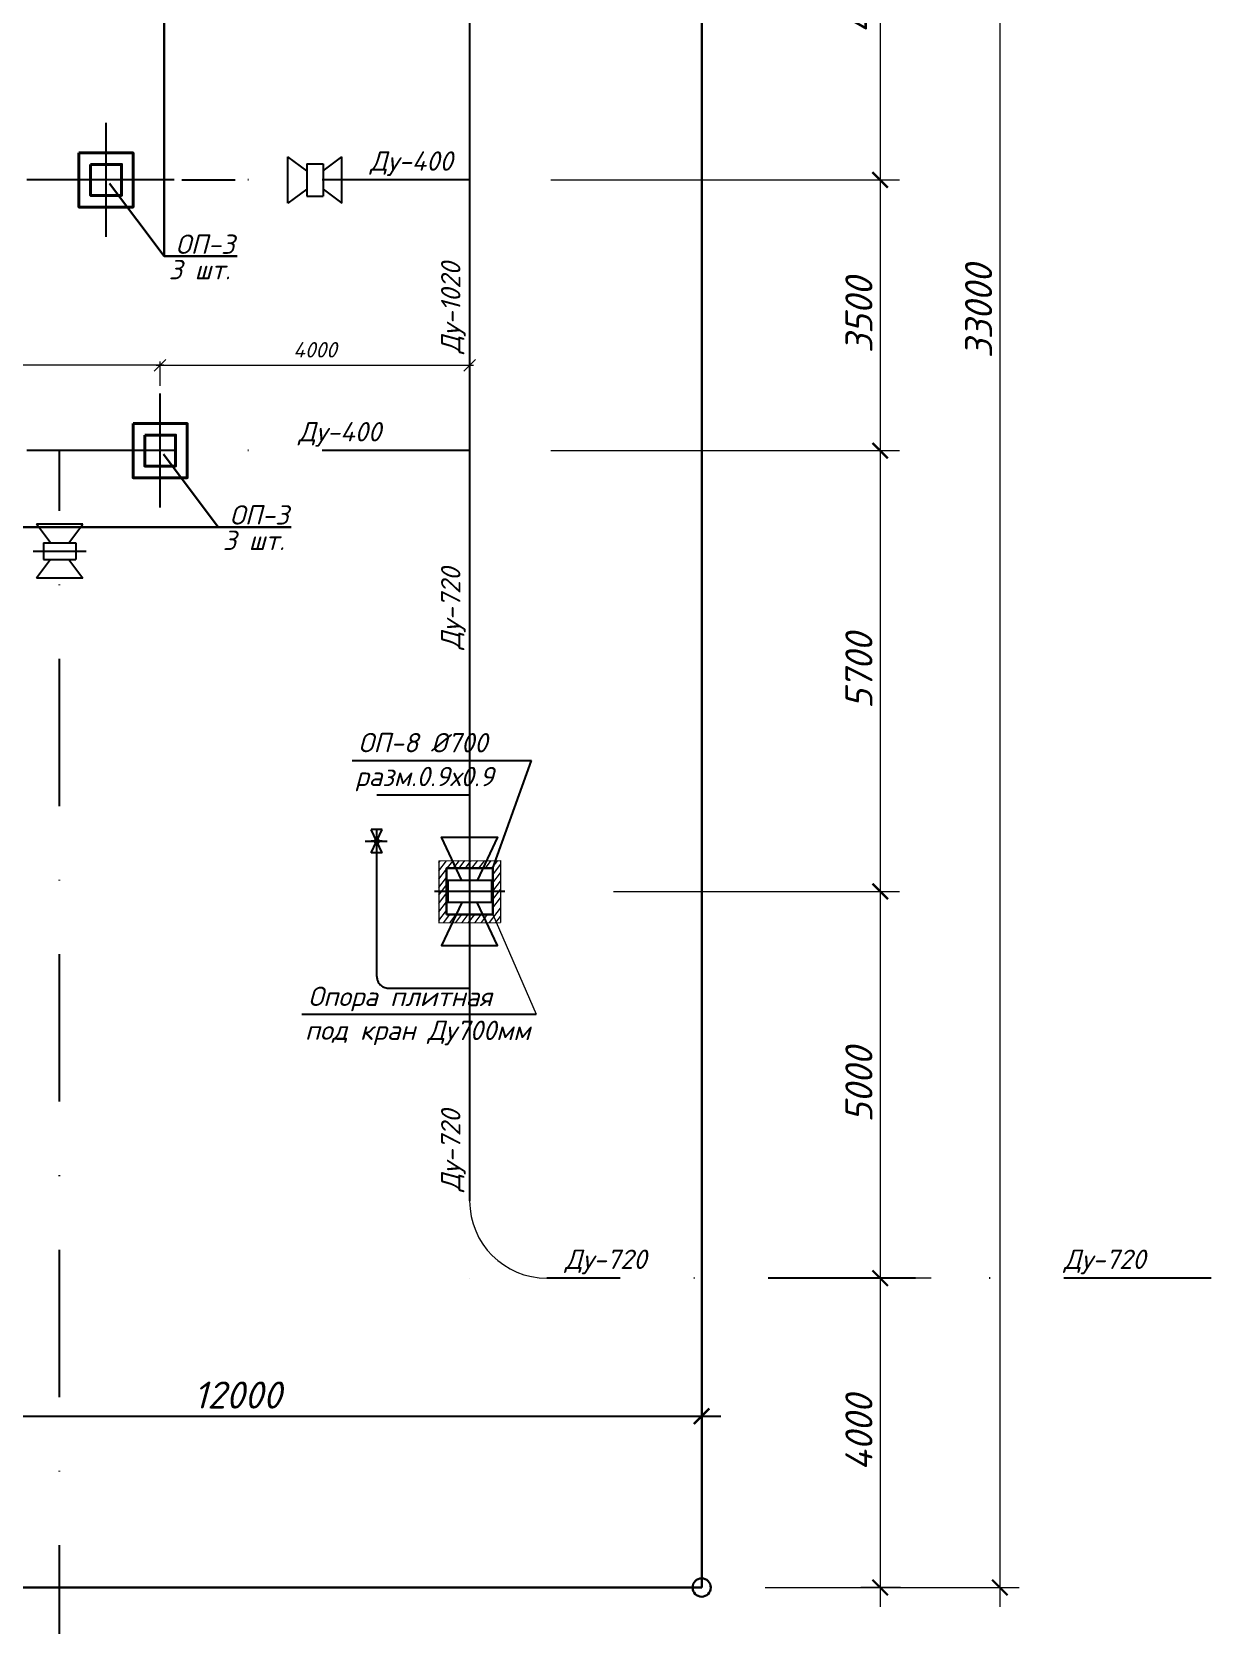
# Model space of a CAD drawing. Extents: x 108150 to 142535, y -18867 to -9422.
# Drawn here: x 137385.1 to 137537.6, y -15612.8 to -15406.8 of the extents above; entities that cross this region are included whole.
import ezdxf

# ---------------------------------------------------------------- set-up
doc = ezdxf.new("R2010")
doc.units = 0
doc.header["$MEASUREMENT"] = 0
doc.header["$PDMODE"] = 32
doc.header["$PDSIZE"] = 0.6
doc.linetypes.add('штрихпунктирная2', pattern=[12.7, 6.35, -3.175, 0, -3.175])
for name, color, linetype, lineweight in [('Выносные', 8, 'Continuous', 15), ('газ-д сущ', 8, 'Continuous', 30), ('надписи', 2, 'Continuous', 15), ('Ограда', 6, 'Continuous', 30), ('Разм.', 8, 'Continuous', 15), ('Размер', 8, 'Continuous', 30), ('РАЗМЕРЫ', 8, 'Continuous', 30), ('Размеры1', 252, 'Continuous', 15), ('Текст', 2, 'Continuous', 15)]:
    doc.layers.add(name, color=color, linetype=linetype, lineweight=lineweight)
doc.styles.add('ГОСТ', font='isocpeur.ttf', dxfattribs={"oblique": 15, "height": 2.5})
doc.styles.add('ГОСТ-2', font='isocpeui.ttf', dxfattribs={"oblique": 1, "height": 2})
doc.styles.add('ГОСТ2.5', font='isocpeur.ttf', dxfattribs={"oblique": 15, "height": 2.5})
doc.styles.add('ГОСТ3.5', font='isocpeur.ttf', dxfattribs={"oblique": 15, "height": 3.5})
doc.dimstyles.new('100', dxfattribs={"dimtxt": 3.5, "dimasz": 2, "dimexe": 2.5, "dimexo": 0.5, "dimgap": 1, "dimtad": 1, "dimdec": 0, "dimlfac": 100, "dimtxsty": 'ГОСТ3.5', "dimblk": 'ARCHTICK', "dimcen": 2.5, "dimdle": 2.5, "dimclrd": 256, "dimclre": 256, "dimclrt": 2, "dimadec": 3, "dimazin": 0, "dimtfac": 1, "dimtdec": 0, "dimtmove": 1, "dimatfit": 3, "dimldrblk": 'DOTSMALL', "dimfxl": 1, "dimlwd": -1, "dimlwe": -1, "dimarcsym": 0})
doc.dimstyles.new('100$0', dxfattribs={"dimtxt": 300, "dimasz": 200, "dimexe": 200, "dimexo": 200, "dimgap": 100, "dimtad": 1, "dimtxsty": 'Standard', "dimblk": 'OBLIQUE', "dimcen": -200, "dimclrd": 256, "dimclre": 256, "dimclrt": 256, "dimadec": 0, "dimazin": 0, "dimtfac": 1, "dimtmove": 0, "dimatfit": 1, "dimldrblk": 'OPEN90', "dimfxl": 1, "dimlwd": -1, "dimlwe": -1, "dimarcsym": 0})
doc.dimstyles.new('100-2', dxfattribs={"dimscale": 0, "dimtxt": 2, "dimasz": 1.5, "dimexe": 0.5, "dimexo": 1, "dimgap": 1, "dimtad": 1, "dimdec": 0, "dimlfac": 100, "dimdsep": 46, "dimtxsty": 'ГОСТ-2', "dimblk": 'OBLIQUE', "dimcen": 2, "dimdle": 0.5, "dimclrd": 7, "dimclre": 7, "dimclrt": 7, "dimadec": 0, "dimazin": 0, "dimtfac": 1, "dimtdec": 0, "dimtmove": 0, "dimatfit": 3, "dimfxl": 2, "dimlwd": 15, "dimlwe": 15, "dimarcsym": 0})

# ---------------------------------------------------------------- blocks, each defined once
blk = doc.blocks.new('_ArchTick')
at = {"color": 0, "linetype": 'ByBlock', "const_width": 0.15}
blk.add_lwpolyline([(-0.5, -0.5), (0.5, 0.5)], dxfattribs=at)
blk = doc.blocks.new('*D2988')
at = {"layer": 'Defpoints', "color": 0, "linetype": 'ByBlock', "lineweight": 0, "ltscale": 2, "transparency": 16777216}
for p in [(137488.31, -15277.96), (137479.43, -15607.96), (137510.26, -15607.96)]:
    blk.add_point(p, dxfattribs=at)
at = {"layer": 'Разм.', "linetype": 'ByBlock', "ltscale": 2, "transparency": 16777216}
for p, q in [((137510.26, -15275.46), (137510.26, -15610.46)), ((137488.81, -15277.96), (137512.76, -15277.96)), ((137479.93, -15607.96), (137512.76, -15607.96))]:
    blk.add_line(p, q, dxfattribs=at)
at = {"layer": 'Разм.', "linetype": 'ByBlock', "ltscale": 2, "transparency": 16777216, "xscale": 2, "yscale": 2, "zscale": 2}
for p, rotation in [((137510.26, -15277.96), 90), ((137510.26, -15607.96), 270)]:
    blk.add_blockref('_ArchTick', p, dxfattribs=dict(at, rotation=rotation))
at = {"layer": 'Разм.', "color": 2, "linetype": 'ByBlock', "ltscale": 2, "transparency": 16777216, "insert": (137507.51, -15442.96), "char_height": 3.5, "attachment_point": 5, "rotation": 90, "style": 'ГОСТ3.5'}
blk.add_mtext('33000', dxfattribs=at)
blk = doc.blocks.new('_DotSmall')
at = {"color": 0, "linetype": 'ByBlock', "lineweight": 15, "const_width": 0.5}
blk.add_lwpolyline([(-0.0625, 0, 1), (0.0625, 0, 1)], format="xyb", close=True, dxfattribs=at)
blk = doc.blocks.new('*D3018')
at = {"layer": 'Defpoints', "color": 0, "linetype": 'ByBlock', "lineweight": 0, "ltscale": 2, "transparency": 16777216}
for p in [(137459.83, -15517.96), (137494.79, -15567.96), (137501.89, -15567.96)]:
    blk.add_point(p, dxfattribs=at)
at = {"layer": 'Разм.', "linetype": 'ByBlock', "ltscale": 2, "transparency": 16777216}
for p, q in [((137494.79, -15515.46), (137494.79, -15570.46)), ((137460.33, -15517.96), (137497.29, -15517.96)), ((137501.39, -15567.96), (137492.29, -15567.96))]:
    blk.add_line(p, q, dxfattribs=at)
at = {"layer": 'Разм.', "linetype": 'ByBlock', "ltscale": 2, "transparency": 16777216, "xscale": 2, "yscale": 2, "zscale": 2}
for p, rotation in [((137494.79, -15517.96), 90), ((137494.79, -15567.96), 270)]:
    blk.add_blockref('_ArchTick', p, dxfattribs=dict(at, rotation=rotation))
at = {"layer": 'Разм.', "color": 2, "linetype": 'ByBlock', "ltscale": 2, "transparency": 16777216, "insert": (137492.04, -15542.96), "char_height": 3.5, "attachment_point": 5, "rotation": 90, "style": 'ГОСТ3.5'}
blk.add_mtext('5000', dxfattribs=at)
blk = doc.blocks.new('*D3019')
at = {"layer": 'Defpoints', "color": 0, "linetype": 'ByBlock', "lineweight": 0, "ltscale": 2, "transparency": 16777216}
for p in [(137492.29, -15567.96), (137494.79, -15607.96), (137497.93, -15607.96)]:
    blk.add_point(p, dxfattribs=at)
at = {"layer": 'Разм.', "linetype": 'ByBlock', "ltscale": 2, "transparency": 16777216}
for p, q in [((137494.79, -15565.46), (137494.79, -15610.46)), ((137492.79, -15567.96), (137497.29, -15567.96)), ((137497.43, -15607.96), (137492.29, -15607.96))]:
    blk.add_line(p, q, dxfattribs=at)
at = {"layer": 'Разм.', "linetype": 'ByBlock', "ltscale": 2, "transparency": 16777216, "xscale": 2, "yscale": 2, "zscale": 2}
for p, rotation in [((137494.79, -15567.96), 90), ((137494.79, -15607.96), 270)]:
    blk.add_blockref('_ArchTick', p, dxfattribs=dict(at, rotation=rotation))
at = {"layer": 'Разм.', "color": 2, "linetype": 'ByBlock', "ltscale": 2, "transparency": 16777216, "insert": (137492.04, -15587.96), "char_height": 3.5, "attachment_point": 5, "rotation": 90, "style": 'ГОСТ3.5'}
blk.add_mtext('4000', dxfattribs=at)
blk = doc.blocks.new('*D3038')
at = {"layer": 'Defpoints', "color": 0, "linetype": 'ByBlock', "lineweight": 0, "ltscale": 2, "transparency": 16777216}
for p in [(137451.71, -15377.96), (137451.71, -15425.96), (137494.79, -15425.96)]:
    blk.add_point(p, dxfattribs=at)
at = {"layer": 'Разм.', "linetype": 'ByBlock', "ltscale": 2, "transparency": 16777216}
for p, q in [((137494.79, -15375.46), (137494.79, -15428.46)), ((137452.21, -15377.96), (137497.29, -15377.96)), ((137452.21, -15425.96), (137497.29, -15425.96))]:
    blk.add_line(p, q, dxfattribs=at)
at = {"layer": 'Разм.', "linetype": 'ByBlock', "ltscale": 2, "transparency": 16777216, "xscale": 2, "yscale": 2, "zscale": 2}
for p, rotation in [((137494.79, -15377.96), 90), ((137494.79, -15425.96), 270)]:
    blk.add_blockref('_ArchTick', p, dxfattribs=dict(at, rotation=rotation))
at = {"layer": 'Разм.', "color": 2, "linetype": 'ByBlock', "ltscale": 2, "transparency": 16777216, "insert": (137492.04, -15401.96), "char_height": 3.5, "attachment_point": 5, "rotation": 90, "style": 'ГОСТ3.5'}
blk.add_mtext('4800', dxfattribs=at)
blk = doc.blocks.new('*D3039')
at = {"layer": 'Defpoints', "color": 0, "linetype": 'ByBlock', "lineweight": 0, "ltscale": 2, "transparency": 16777216}
for p in [(137451.71, -15425.96), (137451.71, -15460.96), (137494.79, -15460.96)]:
    blk.add_point(p, dxfattribs=at)
at = {"layer": 'Разм.', "linetype": 'ByBlock', "ltscale": 2, "transparency": 16777216}
for p, q in [((137494.79, -15423.46), (137494.79, -15463.46)), ((137452.21, -15425.96), (137497.29, -15425.96)), ((137452.21, -15460.96), (137497.29, -15460.96))]:
    blk.add_line(p, q, dxfattribs=at)
at = {"layer": 'Разм.', "linetype": 'ByBlock', "ltscale": 2, "transparency": 16777216, "xscale": 2, "yscale": 2, "zscale": 2}
for p, rotation in [((137494.79, -15425.96), 90), ((137494.79, -15460.96), 270)]:
    blk.add_blockref('_ArchTick', p, dxfattribs=dict(at, rotation=rotation))
at = {"layer": 'Разм.', "color": 2, "linetype": 'ByBlock', "ltscale": 2, "transparency": 16777216, "insert": (137492.04, -15443.46), "char_height": 3.5, "attachment_point": 5, "rotation": 90, "style": 'ГОСТ3.5'}
blk.add_mtext('3500', dxfattribs=at)
blk = doc.blocks.new('*D3040')
at = {"layer": 'Defpoints', "color": 0, "linetype": 'ByBlock', "lineweight": 0, "ltscale": 2, "transparency": 16777216}
for p in [(137484.13, -15460.96), (137484.13, -15517.96), (137494.79, -15517.96)]:
    blk.add_point(p, dxfattribs=at)
at = {"layer": 'Разм.', "linetype": 'ByBlock', "ltscale": 2, "transparency": 16777216}
for p, q in [((137494.79, -15458.46), (137494.79, -15520.46)), ((137484.63, -15460.96), (137497.29, -15460.96)), ((137484.63, -15517.96), (137497.29, -15517.96))]:
    blk.add_line(p, q, dxfattribs=at)
at = {"layer": 'Разм.', "linetype": 'ByBlock', "ltscale": 2, "transparency": 16777216, "xscale": 2, "yscale": 2, "zscale": 2}
for p, rotation in [((137494.79, -15460.96), 90), ((137494.79, -15517.96), 270)]:
    blk.add_blockref('_ArchTick', p, dxfattribs=dict(at, rotation=rotation))
at = {"layer": 'Разм.', "color": 2, "linetype": 'ByBlock', "ltscale": 2, "transparency": 16777216, "insert": (137492.04, -15489.46), "char_height": 3.5, "attachment_point": 5, "rotation": 90, "style": 'ГОСТ3.5'}
blk.add_mtext('5700', dxfattribs=at)
blk = doc.blocks.new('_Oblique')
at = {"color": 0, "linetype": 'ByBlock', "lineweight": -2}
blk.add_line((-0.5, -0.5), (0.5, 0.5), dxfattribs=at)
blk = doc.blocks.new('*D3256')
at = {"color": 7, "linetype": 'Continuous', "lineweight": 15, "transparency": 16777216}
for p, q in [((137401.2, -15449.92), (137442.21, -15449.92)), ((137401.7, -15452.59), (137401.7, -15449.42)), ((137441.71, -15452.59), (137441.71, -15449.42))]:
    blk.add_line(p, q, dxfattribs=at)
at = {"layer": 'Defpoints', "color": 0, "linetype": 'Continuous', "lineweight": 0, "transparency": 16777216}
for p in [(137441.71, -15449.92), (137401.7, -15453.59), (137441.71, -15453.59)]:
    blk.add_point(p, dxfattribs=at)
at = {"color": 7, "linetype": 'Continuous', "lineweight": 15, "transparency": 16777216, "xscale": 1.5, "yscale": 1.5, "zscale": 1.5, "rotation": 180}
blk.add_blockref('_Oblique', (137401.7, -15449.92), dxfattribs=at)
at = {"color": 7, "linetype": 'Continuous', "lineweight": 15, "transparency": 16777216, "xscale": 1.5, "yscale": 1.5, "zscale": 1.5}
blk.add_blockref('_Oblique', (137441.71, -15449.92), dxfattribs=at)
at = {"color": 7, "linetype": 'Continuous', "lineweight": 0, "transparency": 16777216, "insert": (137421.71, -15447.92), "char_height": 2, "attachment_point": 5, "style": 'ГОСТ-2'}
blk.add_mtext('4000', dxfattribs=at)
blk = doc.blocks.new('*D3257')
at = {"color": 7, "linetype": 'Continuous', "lineweight": 15, "transparency": 16777216}
for p, q in [((137402.2, -15449.92), (137351.2, -15449.92)), ((137351.7, -15452.59), (137351.7, -15449.42)), ((137401.7, -15452.59), (137401.7, -15449.42))]:
    blk.add_line(p, q, dxfattribs=at)
at = {"layer": 'Defpoints', "color": 0, "linetype": 'Continuous', "lineweight": 0, "transparency": 16777216}
for p in [(137351.7, -15449.92), (137351.7, -15453.59), (137401.7, -15453.59)]:
    blk.add_point(p, dxfattribs=at)
at = {"color": 7, "linetype": 'Continuous', "lineweight": 15, "transparency": 16777216, "xscale": 1.5, "yscale": 1.5, "zscale": 1.5, "rotation": 180}
blk.add_blockref('_Oblique', (137351.7, -15449.92), dxfattribs=at)
at = {"color": 7, "linetype": 'Continuous', "lineweight": 15, "transparency": 16777216, "xscale": 1.5, "yscale": 1.5, "zscale": 1.5}
blk.add_blockref('_Oblique', (137401.7, -15449.92), dxfattribs=at)
at = {"color": 7, "linetype": 'Continuous', "lineweight": 0, "transparency": 16777216, "insert": (137376.7, -15447.92), "char_height": 2, "attachment_point": 5, "style": 'ГОСТ-2'}
blk.add_mtext('5000', dxfattribs=at)
blk = doc.blocks.new('*D3290')
at = {"linetype": 'Continuous', "transparency": 16777216}
for p, q in [((137351.71, -15580.45), (137351.71, -15588.32)), ((137471.71, -15580.45), (137471.71, -15588.32)), ((137349.21, -15585.82), (137474.21, -15585.82))]:
    blk.add_line(p, q, dxfattribs=at)
at = {"layer": 'Defpoints', "color": 0, "linetype": 'Continuous', "lineweight": 0, "transparency": 16777216}
for p in [(137351.71, -15579.95), (137471.71, -15579.95), (137471.71, -15585.82)]:
    blk.add_point(p, dxfattribs=at)
at = {"linetype": 'Continuous', "transparency": 16777216, "xscale": 2, "yscale": 2, "zscale": 2, "rotation": 180}
blk.add_blockref('_ArchTick', (137351.71, -15585.82), dxfattribs=at)
at = {"linetype": 'Continuous', "transparency": 16777216, "xscale": 2, "yscale": 2, "zscale": 2}
blk.add_blockref('_ArchTick', (137471.71, -15585.82), dxfattribs=at)
at = {"color": 2, "linetype": 'Continuous', "lineweight": 0, "transparency": 16777216, "insert": (137411.71, -15583.07), "char_height": 3.5, "attachment_point": 5, "style": 'ГОСТ3.5'}
blk.add_mtext('12000', dxfattribs=at)

msp = doc.modelspace()

# ---------------------------------------------------------------- hatches: boundary and pattern name
at = {"layer": 'Ограда', "linetype": 'штрихпунктирная2', "lineweight": 25, "ltscale": 3}
msp.add_hatch(color=251, dxfattribs=at).paths.add_polyline_path([(137429.3015, -15511.4521, -1), (137430.1225, -15511.4631, -1)])

# ---------------------------------------------------------------- linework, layer by layer
at = {"color": 1, "linetype": 'ByBlock', "lineweight": 30}
for q in [(137471.7113, -15277.9575), (136604.7113, -15607.9575)]:
    msp.add_line((137471.7113, -15607.9575), q, dxfattribs=at)
at = {"linetype": 'Continuous', "lineweight": 0}
msp.add_line((137444.7114, -15520.9576), (137450.3041, -15533.8403, 0.9023), dxfattribs=at)
at = {"color": 1, "linetype": 'ByBlock', "lineweight": 30}
msp.add_circle((137471.7113, -15607.9575), 1.1856, dxfattribs=at)
at = {"color": 251, "linetype": 'Continuous', "lineweight": 0}
msp.add_arc((137451.7113, -15557.9575), 10, 180, 270, dxfattribs=at)
at = {"layer": 'Выносные', "color": 4, "lineweight": 40, "ltscale": 100}
for points in [[(137391.2114, -15422.4604), (137398.2114, -15422.4604), (137398.2114, -15429.4604), (137391.2114, -15429.4604)], [(137392.7114, -15423.9604), (137396.7114, -15423.9604), (137396.7114, -15427.9604), (137392.7114, -15427.9604)], [(137398.2049, -15457.4604), (137405.2049, -15457.4604), (137405.2049, -15464.4604), (137398.2049, -15464.4604)], [(137399.7049, -15458.9604), (137403.7049, -15458.9604), (137403.7049, -15462.9604), (137399.7049, -15462.9604)]]:
    msp.add_lwpolyline(points, close=True, dxfattribs=at)
at = {"layer": 'газ-д сущ', "lineweight": 25}
for p, q in [((137394.7113, -15433.3312), (137394.7113, -15418.5891)), ((137401.7049, -15468.3312), (137401.7049, -15453.5891))]:
    msp.add_line(p, q, dxfattribs=at)
at = {"layer": 'Ограда', "color": 251, "linetype": 'ByBlock', "lineweight": 25, "ltscale": 3}
for p, q in [((137441.7113, -15329.9604), (137441.7113, -15557.9575)), ((137446.2458, -15517.9575), (137437.1769, -15517.9575)), ((137444.5249, -15516.5326), (137438.8976, -15516.5326)), ((137438.8976, -15516.5326), (137438.8976, -15519.3824)), ((137438.8976, -15516.5326), (137438.8976, -15519.3824)), ((137444.5249, -15516.5326), (137444.5249, -15519.3824)), ((137444.5249, -15516.5326), (137444.5249, -15519.3824)), ((137444.5249, -15519.3824), (137438.8976, -15519.3824))]:
    msp.add_line(p, q, dxfattribs=at)
at = {"layer": 'Ограда', "color": 251, "linetype": 'штрихпунктирная2', "lineweight": 25, "ltscale": 3}
for p, q in [((137418.2105, -15428.9609), (137418.2105, -15422.9609)), ((137420.6532, -15424.7725), (137418.2105, -15422.9609)), ((137422.7679, -15424.7725), (137425.2105, -15422.9609)), ((137425.2105, -15428.9609), (137425.2105, -15422.9609)), ((137420.6532, -15423.8725), (137420.6532, -15428.0482)), ((137420.6532, -15423.8725), (137422.7679, -15423.8725)), ((137422.7679, -15423.8725), (137422.7679, -15428.0482)), ((137441.7113, -15425.9604), (137258.0064, -15425.9604)), ((137404.4932, -15425.9604), (137411.421, -15425.9604)), ((137420.6532, -15427.1451), (137418.2105, -15428.9567)), ((137422.7679, -15427.1451), (137425.2105, -15428.9567)), ((137420.6532, -15428.0482), (137422.7679, -15428.0482)), ((137441.7113, -15460.9604), (137256.6061, -15460.9604)), ((137388.7098, -15621.5287), (137388.7112, -15460.9604)), ((137391.7113, -15470.4604), (137385.7113, -15470.4604)), ((137387.5229, -15472.903), (137385.7113, -15470.4604)), ((137389.8955, -15472.903), (137391.7071, -15470.4604)), ((137386.6229, -15472.903), (137390.7986, -15472.903)), ((137386.6229, -15472.903), (137386.6229, -15475.0177)), ((137390.7986, -15472.903), (137390.7986, -15475.0177)), ((137385.2713, -15473.9604), (137392.1512, -15473.9604)), ((137387.5229, -15475.0177), (137385.7113, -15477.4604)), ((137386.6229, -15475.0177), (137390.7986, -15475.0177)), ((137389.8955, -15475.0177), (137391.7071, -15477.4604)), ((137391.7113, -15477.4604), (137385.7113, -15477.4604)), ((137429.7114, -15528.9575), (137429.7114, -15505.4575)), ((137429.7114, -15505.4575), (137441.7112, -15505.4575)), ((137430.4195, -15509.9573), (137429.0034, -15509.9573)), ((137430.4196, -15512.9573), (137429.0035, -15509.9573)), ((137429.0035, -15512.9573), (137430.4196, -15509.9573)), ((137428.2052, -15511.4575), (137431.0457, -15511.4575)), ((137430.4228, -15511.4575), (137429.0003, -15511.4575)), ((137430.4196, -15512.9573), (137429.0035, -15512.9573)), ((137431.2114, -15530.4575), (137441.7112, -15530.4575)), ((137537.5734, -15567.9575), (137451.7113, -15567.9575))]:
    msp.add_line(p, q, dxfattribs=at)
at = {"layer": 'Ограда', "color": 251, "lineweight": 25, "ltscale": 3}
msp.add_line((137441.7118, -15567.9575), (137441.7113, -15567.9575), dxfattribs=at)
at = {"layer": 'Ограда', "color": 251, "linetype": 'ByBlock', "lineweight": 25, "ltscale": 3}
for points in [[(137440.7253, -15516.5326), (137438.0913, -15510.9575), (137445.3314, -15510.9575), (137442.6972, -15516.5326)], [(137440.7253, -15519.3824), (137438.0912, -15524.9575), (137445.3313, -15524.9575), (137442.6972, -15519.3824)]]:
    msp.add_lwpolyline(points, dxfattribs=at)
at = {"layer": 'Ограда', "color": 251, "linetype": 'штрихпунктирная2', "lineweight": 25, "ltscale": 3}
msp.add_arc((137431.2114, -15528.9575), 1.4999, 180.000211, 270, dxfattribs=at)
at = {"layer": 'Разм.', "color": 253, "lineweight": 30}
for p, q in [((137402.2246, -15339.8374), (137402.2246, -15435.8374)), ((137402.2246, -15435.8374), (137395.1376, -15426.4002)), ((137402.2246, -15435.8374), (137411.6413, -15435.8373)), ((137409.2181, -15470.8374), (137402.1312, -15461.4002)), ((137314.2195, -15470.8374), (137418.6348, -15470.8373))]:
    msp.add_line(p, q, dxfattribs=at)
at = {"layer": 'Размер', "color": 0, "lineweight": 25, "ltscale": 0.9}
for p, q in [((137426.5173, -15501.0322), (137449.6961, -15501.0322)), ((137444.7114, -15514.9576), (137449.6961, -15501.0322)), ((137420.0319, -15533.8403, 0.9023), (137450.3041, -15533.8403, 0.9023))]:
    msp.add_line(p, q, dxfattribs=at)
at = {"layer": 'РАЗМЕРЫ', "color": 252, "lineweight": 20}
for p, q in [((137437.7114, -15513.9847), (137445.7114, -15513.9528)), ((137437.7114, -15513.9847, -220.5019), (137437.7194, -15522.0042, 32294.6275)), ((137437.7116, -15514.236, 8522.573), (137437.9061, -15513.9839, 8678.9484)), ((137437.7127, -15515.3079, 8355.3088), (137438.737, -15513.9806, 9178.7289)), ((137438.8112, -15514.9576, 9070.3305), (137439.5678, -15513.9773, 9678.5095)), ((137439.6402, -15514.9567, 9568.6356), (137440.3986, -15513.974, 10178.29)), ((137440.3501, -15514.956, 13797.6441), (137441.0991, -15513.9712, 14751.1589)), ((137441.1763, -15514.9551, 14379.2427), (137441.9273, -15513.9679, 15335.1495)), ((137442.0097, -15514.9543, 14737.9272), (137442.7625, -15513.9646, 15696.2466)), ((137442.9207, -15514.9534, 12663.1151), (137443.6866, -15513.9609, 13278.8548)), ((137443.7496, -15514.9526, 13161.358), (137444.5175, -15513.9576, 13778.6353)), ((137444.5785, -15514.9517, 13659.6009), (137445.3483, -15513.9543, 14278.4159)), ((137445.7114, -15513.9528), (137445.7194, -15521.9576, 32455.7059)), ((137437.7138, -15516.3798, 8188.0446), (137438.7114, -15515.0871, 8990.0292)), ((137437.7148, -15517.4517, 8020.7805), (137438.7126, -15516.1588, 8822.8693)), ((137444.7115, -15515.7885, 1382.5998), (137445.7119, -15514.4922, 2186.8486)), ((137444.7115, -15516.8618, 1214.4704), (137445.713, -15515.5641, 2019.5844)), ((137437.7158, -15518.4194, 10444.228), (137438.7135, -15517.1076, 11714.2958)), ((137437.7169, -15519.5034, 9975.4105), (137438.7146, -15518.1917, 11245.4783)), ((137444.7115, -15517.9351, 1046.3411), (137445.7141, -15516.636, 1852.3203)), ((137444.7115, -15519.0084, 878.2117), (137445.7151, -15517.7079, 1685.0561)), ((137437.718, -15520.5967, 9274.6367), (137438.7157, -15519.285, 10544.7045)), ((137437.7191, -15521.6938, 8481.4491), (137438.7168, -15520.4009, 9283.538)), ((137444.2661, -15521.966, 68860.9968), (137445.704, -15520.1027, 70016.991)), ((137444.7115, -15520.0817, 710.0824), (137445.7162, -15518.7798, 1517.7919)), ((137437.7194, -15522.0042, 5117.0334), (137445.7194, -15521.9576, -161.9779)), ((137438.3296, -15522.0006, 107834.5388), (137439.1345, -15520.9576, 108481.5915)), ((137439.1616, -15521.9958, 108335.2679), (137439.9627, -15520.9576, 108979.3181)), ((137439.9301, -15521.9913, 110819.5912), (137440.7163, -15520.9576, 111820.4472)), ((137440.7594, -15521.9865, 111405.0573), (137441.5419, -15520.9576, 112401.2426)), ((137441.5886, -15521.9816, 111990.5234), (137442.3712, -15520.9528, 112986.7087)), ((137442.4179, -15521.9768, 112575.9895), (137443.2005, -15520.948, 113572.1748)), ((137443.2472, -15521.972, 113161.4557), (137444.0298, -15520.9431, 114157.641)), ((137445.0981, -15521.9612, 69361.7259), (137445.7051, -15521.1746, 69849.7268))]:
    msp.add_line(p, q, dxfattribs=at)
at = {"layer": 'РАЗМЕРЫ', "color": 3, "lineweight": 30}
msp.add_lwpolyline([(137438.7114, -15520.9576), (137444.7114, -15520.9576), (137444.7114, -15514.9576), (137438.7114, -15514.9576)], close=True, dxfattribs=at)

# ---------------------------------------------------------------- texts
at = {"layer": 'надписи', "color": 2, "ltscale": 3, "style": 'ГОСТ2.5', "oblique": 15}
for s, p in [('ОП-3', (137403.7008, -15435.5233)), ('3 шт.', (137402.805, -15438.8073)), ('ОП-3', (137410.6943, -15470.5233)), ('3 шт.', (137409.7986, -15473.8073))]:
    msp.add_text(s, height=2.5, dxfattribs=at).set_placement(p)
at = {"layer": 'Размеры1', "color": 0, "lineweight": 25, "char_height": 2.5, "width": 55.060541, "attachment_point": 1, "style": 'ГОСТ2.5'}
for s, insert in [('Ду-400', (137428.8319, -15422.2703)), ('Ду-400', (137419.5779, -15457.2703)), ('Ду-720', (137454.024, -15564.2674)), ('Ду-720', (137518.5309, -15564.2674))]:
    msp.add_mtext(s, dxfattribs=dict(at, insert=insert))
at = {"layer": 'Размеры1', "color": 0, "lineweight": 25, "char_height": 2.5, "width": 55.060541, "attachment_point": 1, "rotation": 90, "style": 'ГОСТ2.5'}
for s, insert in [('Ду-1020', (137438.0213, -15448.3901)), ('Ду-720', (137438.0213, -15486.6519)), ('Ду-720', (137438.0213, -15556.7401))]:
    msp.add_mtext(s, dxfattribs=dict(at, insert=insert))
at = {"layer": 'Текст', "lineweight": 0, "char_height": 2.5, "width": 865.941396, "attachment_point": 1, "rotation": 359.915856, "style": 'ГОСТ'}
for s, insert in [('ОП-8 %%C700', (137427.326, -15497.4585, -1624.5012)), ('разм.0.9х0.9', (137426.9153, -15501.8283, -1624.5012)), ('Опора плитная', (137420.8407, -15530.2666, -1623.5989)), ('под кран Ду700мм ', (137420.4299, -15534.6365, -1623.5989))]:
    msp.add_mtext(s, dxfattribs=dict(at, insert=insert))

# ---------------------------------------------------------------- dimensions: what is measured, and where the dimension line sits
at = {"color": 1, "linetype": 'Continuous', "lineweight": 0}
for base, p1, p2, dimstyle, override, picture, middle in [((137351.7049, -15449.9157), (137401.7049, -15453.5891), (137351.7049, -15453.5891), '100-2', {"dimscale": 1}, '*D3257', (137376.7049, -15447.9157)), ((137471.7113, -15585.815), (137351.7113, -15579.954), (137471.7113, -15579.954), '100$0', {"dimtxt": 3.5, "dimasz": 2, "dimexe": 2.5, "dimexo": 0.5, "dimgap": 1, "dimdec": 0, "dimlfac": 100, "dimtxsty": 'ГОСТ3.5', "dimblk": 'ArchTick', "dimcen": 2.5, "dimdle": 2.5, "dimclrt": 2, "dimadec": 3, "dimtdec": 0, "dimtmove": 1, "dimatfit": 3, "dimldrblk": 'DotSmall'}, '*D3290', (137411.7113, -15583.065))]:
    dim = msp.add_linear_dim(base=base, p1=p1, p2=p2, dimstyle=dimstyle, override=override, dxfattribs=at)
    dim.commit()
    dim.dimension.update_dxf_attribs({"geometry": picture, "text_midpoint": middle})
dim = msp.add_linear_dim(base=(137441.7113, -15449.9157), p1=(137401.7049, -15453.5891), p2=(137441.7113, -15453.5891), text='4000', dimstyle='100-2', override={"dimscale": 1}, dxfattribs=at)
dim.commit()
dim.dimension.update_dxf_attribs({"geometry": '*D3256', "text_midpoint": (137421.7081, -15447.9157)})
at = {"layer": 'Разм.', "linetype": 'ByBlock', "ltscale": 2}
dim = msp.add_linear_dim(base=(137510.2554, -15607.9575), p1=(137488.3105, -15277.9575), p2=(137479.428, -15607.9575), angle=90, dimstyle='100', dxfattribs=at)
dim.commit()
dim.dimension.update_dxf_attribs({"geometry": '*D2988', "text_midpoint": (137510.2554, -15442.9575), "dimtype": 160})
for base, p1, p2, picture, middle in [((137494.7891, -15425.9604), (137451.7123, -15377.9604), (137451.7123, -15425.9604), '*D3038', (137492.0391, -15401.9604)), ((137494.7895, -15460.9604), (137451.7123, -15425.9604), (137451.7123, -15460.9604), '*D3039', (137492.0395, -15443.4604)), ((137494.7895, -15517.9575), (137484.1268, -15460.9604), (137484.1268, -15517.9575), '*D3040', (137492.0395, -15489.4589)), ((137494.7895, -15567.9575), (137459.8341, -15517.9575), (137501.8886, -15567.9575), '*D3018', (137492.0395, -15542.9575)), ((137494.7895, -15607.9575), (137492.2895, -15567.9575), (137497.9322, -15607.9575), '*D3019', (137492.0395, -15587.9575))]:
    dim = msp.add_linear_dim(base=base, p1=p1, p2=p2, angle=90, dimstyle='100', dxfattribs=at)
    dim.commit()
    dim.dimension.update_dxf_attribs({"geometry": picture, "text_midpoint": middle})

doc.saveas('drawing.dxf')
